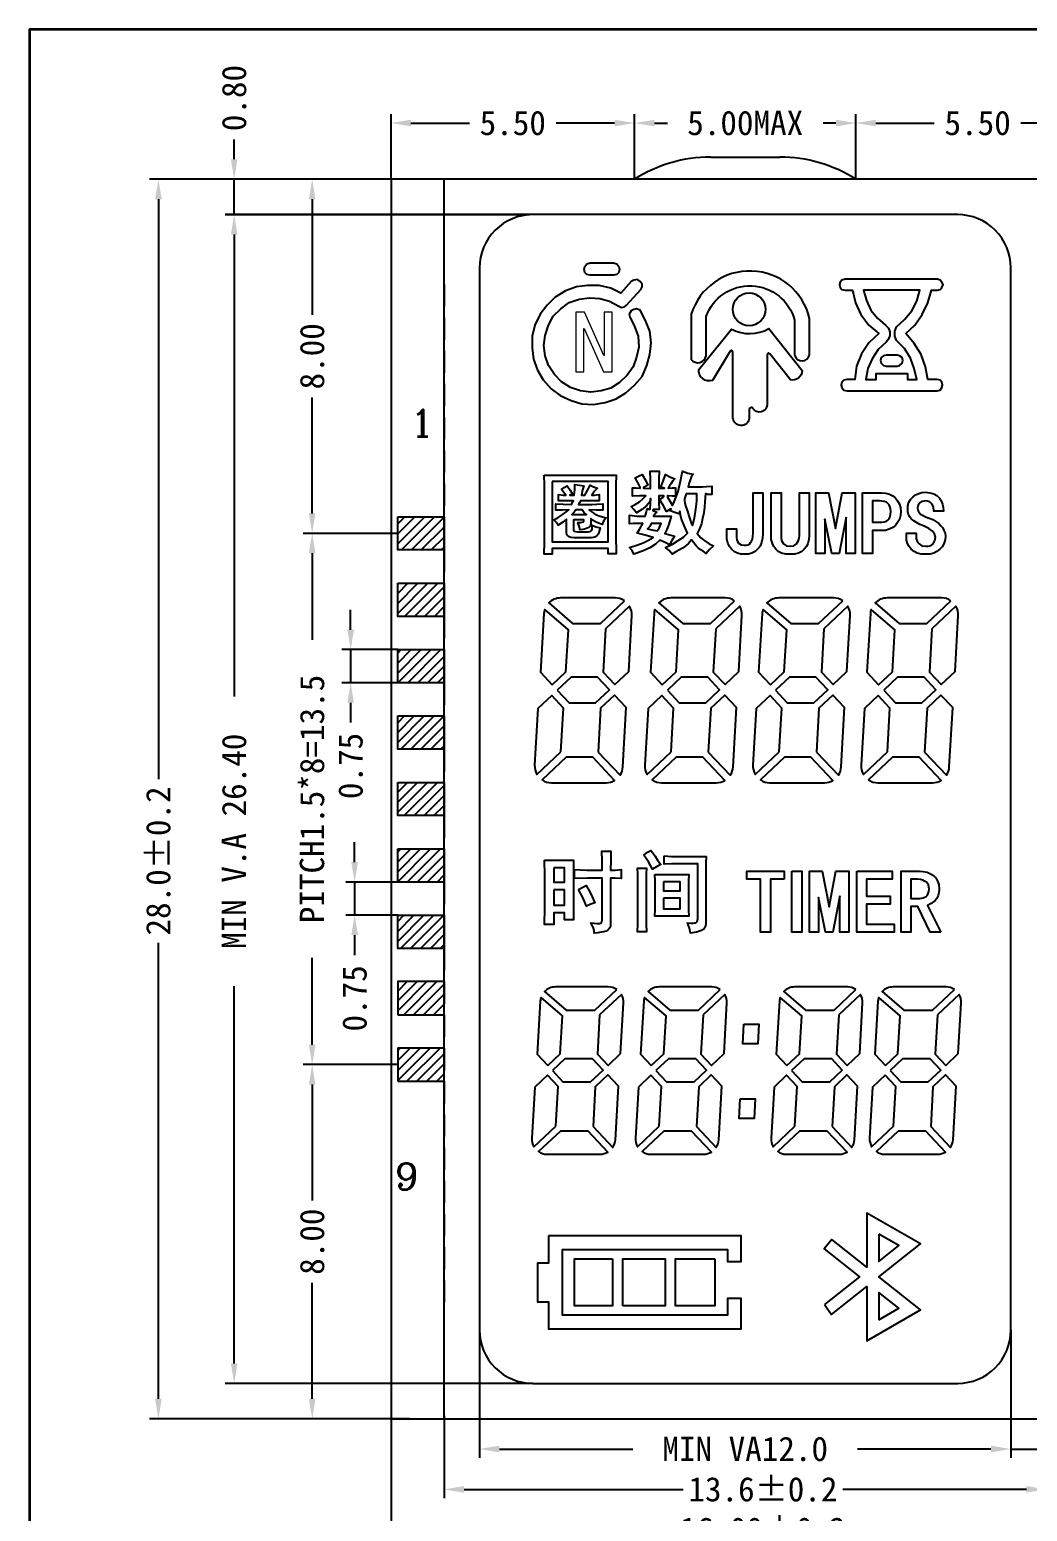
# Model space of a CAD drawing. Header units: millimetres. Extents: x 625 to 800, y 257 to 308.
# Drawn here: x 624.86 to 647.39, y 274.78 to 308.25 of the extents above; entities that cross this region are included whole.
import ezdxf

# ---------------------------------------------------------------- set-up
doc = ezdxf.new("R2010")
doc.units = ezdxf.units.MM
doc.linetypes.add('DASHED', pattern=[0.75, 0.5, -0.25])
for name, color, linetype in [('B', 4, 'Continuous'), ('DIM', 3, 'Continuous'), ('SEG1', 5, 'Continuous')]:
    doc.layers.add(name, color=color, linetype=linetype)
doc.styles.add('ROMANC', font='romanc', dxfattribs={"width": 0.8, "height": 1})
doc.dimstyles.new('小ISO-25', dxfattribs={"dimtxt": 0.55, "dimasz": 0.45, "dimexe": 0.2, "dimexo": 0, "dimgap": 0.2, "dimtad": 0, "dimzin": 1, "dimdsep": 46, "dimtxsty": 'Standard', "dimcen": 0, "dimclrd": 256, "dimclre": 256, "dimclrt": 256, "dimadec": 0, "dimazin": 0, "dimtfac": 1, "dimtmove": 0, "dimatfit": 3, "dimfxl": 1, "dimarcsym": 0})

# ---------------------------------------------------------------- blocks, each defined once
blk = doc.blocks.new('*D11')
at = {"layer": 'DEFPOINTS', "color": 0, "transparency": 16777216}
for p in [(631.094, 304.868), (627.763, 276.868), (633.438, 276.868)]:
    blk.add_point(p, dxfattribs=at)
at = {"layer": 'DIM', "lineweight": -2, "transparency": 16777216}
for p, q in [((631.094, 304.868), (627.563, 304.868)), ((627.763, 304.418), (627.763, 291.318)), ((627.763, 277.318), (627.763, 287.618)), ((633.438, 276.868), (627.563, 276.868))]:
    blk.add_line(p, q, dxfattribs=at)
at = {"layer": 'DIM', "transparency": 16777216}
for points in [[(627.688, 304.418), (627.838, 304.418), (627.763, 304.868)], [(627.688, 277.318), (627.838, 277.318), (627.763, 276.868)]]:
    blk.add_solid(points, dxfattribs=at)
at = {"layer": 'DIM', "transparency": 16777216, "insert": (627.763, 289.468), "char_height": 0.55, "attachment_point": 5, "rotation": 90}
blk.add_mtext('28.0±0.2', dxfattribs=at)
blk = doc.blocks.new('*D12')
at = {"layer": 'DEFPOINTS', "color": 0, "transparency": 16777216}
for p in [(635.581, 304.868), (629.475, 304.068), (636.218, 304.068)]:
    blk.add_point(p, dxfattribs=at)
at = {"layer": 'DIM', "lineweight": -2, "transparency": 16777216}
for p, q in [((629.475, 305.318), (629.475, 305.768)), ((635.581, 304.868), (629.275, 304.868)), ((629.475, 304.068), (629.475, 304.868)), ((636.218, 304.068), (629.275, 304.068)), ((629.475, 303.618), (629.475, 303.168))]:
    blk.add_line(p, q, dxfattribs=at)
at = {"layer": 'DIM', "transparency": 16777216}
for points in [[(629.4, 305.318), (629.55, 305.318), (629.475, 304.868)], [(629.4, 303.618), (629.55, 303.618), (629.475, 304.068)]]:
    blk.add_solid(points, dxfattribs=at)
at = {"layer": 'DIM', "transparency": 16777216, "insert": (629.475, 306.702), "char_height": 0.55, "attachment_point": 5, "rotation": 90}
blk.add_mtext('0.80', dxfattribs=at)
blk = doc.blocks.new('*D13')
at = {"layer": 'DEFPOINTS', "color": 0, "transparency": 16777216}
for p in [(636.148, 304.066), (629.475, 277.668), (636.218, 277.668)]:
    blk.add_point(p, dxfattribs=at)
at = {"layer": 'DIM', "lineweight": -2, "transparency": 16777216}
for p, q in [((636.148, 304.066), (629.275, 304.066)), ((629.475, 303.616), (629.475, 293.184)), ((629.475, 278.118), (629.475, 286.642)), ((636.218, 277.668), (629.275, 277.668))]:
    blk.add_line(p, q, dxfattribs=at)
at = {"layer": 'DIM', "transparency": 16777216}
for points in [[(629.4, 303.616), (629.55, 303.616), (629.475, 304.066)], [(629.4, 278.118), (629.55, 278.118), (629.475, 277.668)]]:
    blk.add_solid(points, dxfattribs=at)
at = {"layer": 'DIM', "transparency": 16777216, "insert": (629.475, 289.913), "char_height": 0.55, "attachment_point": 5, "rotation": 90}
blk.add_mtext('MIN V.A 26.40', dxfattribs=at)
blk = doc.blocks.new('*D14')
at = {"layer": 'DEFPOINTS', "color": 0, "transparency": 16777216}
for p in [(633.018, 276.868), (649.018, 276.868), (649.018, 274.359)]:
    blk.add_point(p, dxfattribs=at)
at = {"layer": 'DIM', "lineweight": -2, "transparency": 16777216}
for p, q in [((633.018, 276.868), (633.018, 274.159)), ((649.018, 276.868), (649.018, 274.159)), ((633.468, 274.359), (639.43, 274.359)), ((648.568, 274.359), (643.405, 274.359))]:
    blk.add_line(p, q, dxfattribs=at)
at = {"layer": 'DIM', "transparency": 16777216}
for points in [[(633.468, 274.434), (633.468, 274.284), (633.018, 274.359)], [(648.568, 274.434), (648.568, 274.284), (649.018, 274.359)]]:
    blk.add_solid(points, dxfattribs=at)
at = {"layer": 'DIM', "transparency": 16777216, "insert": (641.418, 274.359), "char_height": 0.55, "attachment_point": 5}
blk.add_mtext('16.00±0.2', dxfattribs=at)
blk = doc.blocks.new('*D15')
at = {"layer": 'DEFPOINTS', "color": 0, "transparency": 16777216}
for p in [(634.218, 276.933), (647.818, 276.933), (647.818, 275.272)]:
    blk.add_point(p, dxfattribs=at)
at = {"layer": 'DIM', "lineweight": -2, "transparency": 16777216}
for p, q in [((634.218, 276.933), (634.218, 275.072)), ((647.818, 276.933), (647.818, 275.072)), ((634.668, 275.272), (639.613, 275.272)), ((647.368, 275.272), (643.222, 275.272))]:
    blk.add_line(p, q, dxfattribs=at)
at = {"layer": 'DIM', "transparency": 16777216}
for points in [[(634.668, 275.347), (634.668, 275.197), (634.218, 275.272)], [(647.368, 275.347), (647.368, 275.197), (647.818, 275.272)]]:
    blk.add_solid(points, dxfattribs=at)
at = {"layer": 'DIM', "transparency": 16777216, "insert": (641.418, 275.272), "char_height": 0.55, "attachment_point": 5}
blk.add_mtext('13.6±0.2', dxfattribs=at)
blk = doc.blocks.new('*D22')
at = {"layer": 'DEFPOINTS', "color": 0, "transparency": 16777216}
for p in [(633.168, 294.243), (632.106, 293.493), (633.168, 293.493)]:
    blk.add_point(p, dxfattribs=at)
at = {"layer": 'DIM', "lineweight": -2, "transparency": 16777216}
for p, q in [((632.106, 294.693), (632.106, 295.143)), ((633.168, 294.243), (631.906, 294.243)), ((632.106, 294.243), (632.106, 293.493)), ((633.168, 293.493), (631.906, 293.493)), ((632.106, 293.043), (632.106, 292.593))]:
    blk.add_line(p, q, dxfattribs=at)
at = {"layer": 'DIM', "transparency": 16777216}
for points in [[(632.031, 294.693), (632.181, 294.693), (632.106, 294.243)], [(632.031, 293.043), (632.181, 293.043), (632.106, 293.493)]]:
    blk.add_solid(points, dxfattribs=at)
at = {"layer": 'DIM', "transparency": 16777216, "insert": (632.106, 291.614), "char_height": 0.55, "attachment_point": 5, "rotation": 90}
blk.add_mtext('0.75', dxfattribs=at)
blk = doc.blocks.new('*D23')
at = {"layer": 'DEFPOINTS', "color": 0, "transparency": 16777216}
for p in [(633.168, 288.993), (632.196, 288.243), (633.168, 288.243)]:
    blk.add_point(p, dxfattribs=at)
at = {"layer": 'DIM', "lineweight": -2, "transparency": 16777216}
for p, q in [((632.196, 289.443), (632.196, 289.893)), ((633.168, 288.993), (631.996, 288.993)), ((632.196, 288.993), (632.196, 288.243)), ((633.168, 288.243), (631.996, 288.243)), ((632.196, 287.793), (632.196, 287.343))]:
    blk.add_line(p, q, dxfattribs=at)
at = {"layer": 'DIM', "transparency": 16777216}
for points in [[(632.121, 289.443), (632.271, 289.443), (632.196, 288.993)], [(632.121, 287.793), (632.271, 287.793), (632.196, 288.243)]]:
    blk.add_solid(points, dxfattribs=at)
at = {"layer": 'DIM', "transparency": 16777216, "insert": (632.196, 286.364), "char_height": 0.55, "attachment_point": 5, "rotation": 90}
blk.add_mtext('0.75', dxfattribs=at)
blk = doc.blocks.new('*D24')
at = {"layer": 'DEFPOINTS', "color": 0, "transparency": 16777216}
for p in [(649.018, 306.137), (643.518, 304.868), (649.018, 304.868)]:
    blk.add_point(p, dxfattribs=at)
at = {"layer": 'DIM', "lineweight": -2, "transparency": 16777216}
for p, q in [((643.518, 304.868), (643.518, 306.337)), ((649.018, 304.868), (649.018, 306.337)), ((643.968, 306.137), (645.288, 306.137)), ((648.568, 306.137), (647.247, 306.137))]:
    blk.add_line(p, q, dxfattribs=at)
at = {"layer": 'DIM', "transparency": 16777216}
for points in [[(643.968, 306.212), (643.968, 306.062), (643.518, 306.137)], [(648.568, 306.212), (648.568, 306.062), (649.018, 306.137)]]:
    blk.add_solid(points, dxfattribs=at)
at = {"layer": 'DIM', "transparency": 16777216, "insert": (646.268, 306.137), "char_height": 0.55, "attachment_point": 5}
blk.add_mtext('5.50', dxfattribs=at)
blk = doc.blocks.new('*D25')
at = {"layer": 'DEFPOINTS', "color": 0, "transparency": 16777216}
for p in [(638.518, 306.137), (633.018, 304.868), (638.518, 304.868)]:
    blk.add_point(p, dxfattribs=at)
at = {"layer": 'DIM', "lineweight": -2, "transparency": 16777216}
for p, q in [((633.018, 304.868), (633.018, 306.337)), ((638.518, 304.868), (638.518, 306.337)), ((633.468, 306.137), (634.788, 306.137)), ((638.068, 306.137), (636.747, 306.137))]:
    blk.add_line(p, q, dxfattribs=at)
at = {"layer": 'DIM', "transparency": 16777216}
for points in [[(633.468, 306.212), (633.468, 306.062), (633.018, 306.137)], [(638.068, 306.212), (638.068, 306.062), (638.518, 306.137)]]:
    blk.add_solid(points, dxfattribs=at)
at = {"layer": 'DIM', "transparency": 16777216, "insert": (635.768, 306.137), "char_height": 0.55, "attachment_point": 5}
blk.add_mtext('5.50', dxfattribs=at)
blk = doc.blocks.new('*D26')
at = {"layer": 'DEFPOINTS', "color": 0, "transparency": 16777216}
for p in [(643.518, 306.137), (638.518, 304.868), (643.518, 304.868)]:
    blk.add_point(p, dxfattribs=at)
at = {"layer": 'DIM', "lineweight": -2, "transparency": 16777216}
for p, q in [((638.518, 304.868), (638.518, 306.337)), ((643.518, 304.868), (643.518, 306.337)), ((638.968, 306.137), (639.259, 306.137)), ((643.068, 306.137), (642.776, 306.137))]:
    blk.add_line(p, q, dxfattribs=at)
at = {"layer": 'DIM', "transparency": 16777216}
for points in [[(638.968, 306.212), (638.968, 306.062), (638.518, 306.137)], [(643.068, 306.212), (643.068, 306.062), (643.518, 306.137)]]:
    blk.add_solid(points, dxfattribs=at)
at = {"layer": 'DIM', "transparency": 16777216, "insert": (641.018, 306.137), "char_height": 0.55, "attachment_point": 5}
blk.add_mtext('5.00MAX', dxfattribs=at)
blk = doc.blocks.new('*D27')
at = {"layer": 'DEFPOINTS', "color": 0, "transparency": 16777216}
for p in [(635.018, 278.868), (647.018, 278.868), (647.018, 276.184)]:
    blk.add_point(p, dxfattribs=at)
at = {"layer": 'DIM', "lineweight": -2, "transparency": 16777216}
for p, q in [((635.018, 278.868), (635.018, 275.984)), ((647.018, 278.868), (647.018, 275.984)), ((635.468, 276.184), (638.48, 276.184)), ((646.568, 276.184), (643.555, 276.184))]:
    blk.add_line(p, q, dxfattribs=at)
at = {"layer": 'DIM', "transparency": 16777216}
for points in [[(635.468, 276.259), (635.468, 276.109), (635.018, 276.184)], [(646.568, 276.259), (646.568, 276.109), (647.018, 276.184)]]:
    blk.add_solid(points, dxfattribs=at)
at = {"layer": 'DIM', "transparency": 16777216, "insert": (641.018, 276.184), "char_height": 0.55, "attachment_point": 5}
blk.add_mtext('MIN VA12.0', dxfattribs=at)
blk = doc.blocks.new('*D28')
at = {"layer": 'DEFPOINTS', "color": 0, "transparency": 16777216}
for p in [(633.168, 296.868), (631.237, 284.868), (633.168, 284.868)]:
    blk.add_point(p, dxfattribs=at)
at = {"layer": 'DIM', "lineweight": -2, "transparency": 16777216}
for p, q in [((633.168, 296.868), (631.037, 296.868)), ((631.237, 296.418), (631.237, 294.46)), ((631.237, 285.318), (631.237, 287.277)), ((633.168, 284.868), (631.037, 284.868))]:
    blk.add_line(p, q, dxfattribs=at)
at = {"layer": 'DIM', "transparency": 16777216}
for points in [[(631.162, 296.418), (631.312, 296.418), (631.237, 296.868)], [(631.162, 285.318), (631.312, 285.318), (631.237, 284.868)]]:
    blk.add_solid(points, dxfattribs=at)
at = {"layer": 'DIM', "transparency": 16777216, "insert": (631.237, 290.868), "char_height": 0.55, "attachment_point": 5, "rotation": 90}
blk.add_mtext('PITCH1.5*8=13.5', dxfattribs=at)
blk = doc.blocks.new('*D10')
at = {"layer": 'DEFPOINTS', "color": 0, "transparency": 16777216}
for p in [(633.018, 304.868), (631.237, 296.868), (633.168, 296.868)]:
    blk.add_point(p, dxfattribs=at)
at = {"layer": 'DIM', "lineweight": -2, "transparency": 16777216}
for p, q in [((633.018, 304.868), (631.037, 304.868)), ((631.237, 304.418), (631.237, 301.802)), ((631.237, 297.318), (631.237, 299.935)), ((633.168, 296.868), (631.037, 296.868))]:
    blk.add_line(p, q, dxfattribs=at)
at = {"layer": 'DIM', "transparency": 16777216}
for points in [[(631.162, 304.418), (631.312, 304.418), (631.237, 304.868)], [(631.162, 297.318), (631.312, 297.318), (631.237, 296.868)]]:
    blk.add_solid(points, dxfattribs=at)
at = {"layer": 'DIM', "transparency": 16777216, "insert": (631.237, 300.868), "char_height": 0.55, "attachment_point": 5, "rotation": 90}
blk.add_mtext('8.00', dxfattribs=at)
blk = doc.blocks.new('*D29')
at = {"layer": 'DEFPOINTS', "color": 0, "transparency": 16777216}
for p in [(647.018, 278.868), (647.818, 276.662), (647.818, 276.184)]:
    blk.add_point(p, dxfattribs=at)
at = {"layer": 'DIM', "lineweight": -2, "transparency": 16777216}
for p, q in [((647.018, 278.868), (647.018, 275.984)), ((647.818, 276.662), (647.818, 275.984)), ((646.568, 276.184), (646.118, 276.184)), ((647.018, 276.184), (647.818, 276.184)), ((648.268, 276.184), (649.331, 276.184))]:
    blk.add_line(p, q, dxfattribs=at)
at = {"layer": 'DIM', "transparency": 16777216}
for points in [[(646.568, 276.259), (646.568, 276.109), (647.018, 276.184)], [(648.268, 276.259), (648.268, 276.109), (647.818, 276.184)]]:
    blk.add_solid(points, dxfattribs=at)
at = {"layer": 'DIM', "transparency": 16777216, "insert": (650.264, 276.184), "char_height": 0.55, "attachment_point": 5}
blk.add_mtext('0.80', dxfattribs=at)
blk = doc.blocks.new('*D40')
at = {"layer": 'DEFPOINTS', "color": 0, "transparency": 16777216}
for p in [(631.237, 284.868), (633.168, 284.868), (633.018, 276.868)]:
    blk.add_point(p, dxfattribs=at)
at = {"layer": 'DIM', "lineweight": -2, "transparency": 16777216}
for p, q in [((633.168, 284.868), (631.037, 284.868)), ((631.237, 284.418), (631.237, 281.802)), ((631.237, 277.318), (631.237, 279.935)), ((633.018, 276.868), (631.037, 276.868))]:
    blk.add_line(p, q, dxfattribs=at)
at = {"layer": 'DIM', "transparency": 16777216}
for points in [[(631.162, 284.418), (631.312, 284.418), (631.237, 284.868)], [(631.162, 277.318), (631.312, 277.318), (631.237, 276.868)]]:
    blk.add_solid(points, dxfattribs=at)
at = {"layer": 'DIM', "transparency": 16777216, "insert": (631.237, 280.868), "char_height": 0.55, "attachment_point": 5, "rotation": 90}
blk.add_mtext('8.00', dxfattribs=at)

msp = doc.modelspace()

# ---------------------------------------------------------------- hatches: boundary and pattern name
h = msp.add_hatch()
h.set_pattern_fill('ANSI31', color=256, scale=0.05, style=0)
h.paths.add_polyline_path([(633.168, 288.243), (634.218, 288.243), (634.218, 287.493), (633.168, 287.493)])
h.paths.add_polyline_path([(633.168, 289.743), (634.218, 289.743), (634.218, 288.993), (633.168, 288.993)])
h.paths.add_polyline_path([(633.168, 291.243), (634.218, 291.243), (634.218, 290.493), (633.168, 290.493)])
h.paths.add_polyline_path([(633.168, 292.743), (634.218, 292.743), (634.218, 291.993), (633.168, 291.993)])
h.paths.add_polyline_path([(633.168, 294.243), (634.218, 294.243), (634.218, 293.493), (633.168, 293.493)])
h.paths.add_polyline_path([(633.168, 295.743), (634.218, 295.743), (634.218, 294.993), (633.168, 294.993)])
h.paths.add_polyline_path([(633.168, 297.243), (634.218, 297.243), (634.218, 296.493), (633.168, 296.493)])
h.paths.add_polyline_path([(633.168, 285.993), (634.218, 285.993), (634.218, 286.743), (633.168, 286.743)])
h.paths.add_polyline_path([(633.168, 284.493), (634.218, 284.493), (634.218, 285.243), (633.168, 285.243)])
h.paths.add_polyline_path([(648.868, 288.243), (647.818, 288.243), (647.818, 287.493), (648.868, 287.493)])
h.paths.add_polyline_path([(648.868, 289.743), (647.818, 289.743), (647.818, 288.993), (648.868, 288.993)])
h.paths.add_polyline_path([(648.868, 291.243), (647.818, 291.243), (647.818, 290.493), (648.868, 290.493)])
h.paths.add_polyline_path([(648.868, 292.743), (647.818, 292.743), (647.818, 291.993), (648.868, 291.993)])
h.paths.add_polyline_path([(648.868, 294.243), (647.818, 294.243), (647.818, 293.493), (648.868, 293.493)])
h.paths.add_polyline_path([(648.868, 295.743), (647.818, 295.743), (647.818, 294.993), (648.868, 294.993)])
h.paths.add_polyline_path([(648.868, 297.243), (647.818, 297.243), (647.818, 296.493), (648.868, 296.493)])
h.paths.add_polyline_path([(648.868, 285.993), (647.818, 285.993), (647.818, 286.743), (648.868, 286.743)])
h.paths.add_polyline_path([(648.868, 284.493), (647.818, 284.493), (647.818, 285.243), (648.868, 285.243)])

# ---------------------------------------------------------------- linework, layer by layer
at = {"color": 7, "linetype": 'Continuous', "lineweight": 25}
for points in [[(640.234, 305.368, 0.143639), (638.518, 304.868)], [(643.518, 304.868, 0.143639), (641.801, 305.368)]]:
    msp.add_lwpolyline(points, format="xyb", dxfattribs=at)
for points in [[(640.234, 305.368), (641.801, 305.368)], [(634.218, 276.868), (634.218, 304.868)]]:
    msp.add_lwpolyline(points, dxfattribs=at)
at = {"lineweight": 25}
msp.add_lwpolyline([(647.818, 304.868), (634.218, 304.868), (633.018, 304.868), (633.018, 276.868), (649.018, 276.868), (649.018, 304.868), (647.818, 304.868), (647.818, 276.868), (649.018, 276.868)], dxfattribs=at)
msp.add_lwpolyline([(635.018, 302.868), (635.018, 278.868, 0.414214), (636.218, 277.668), (645.818, 277.668, 0.414214), (647.018, 278.868), (647.018, 302.868, 0.414214), (645.818, 304.068), (636.218, 304.068, 0.414214)], format="xyb", close=True, dxfattribs=at)
for points in [[(637.393, 302.9), (637.439, 302.961), (637.516, 302.977), (638.041, 302.977), (638.119, 302.961), (638.165, 302.9), (638.18, 302.838), (638.165, 302.761), (638.119, 302.714), (638.041, 302.699), (637.516, 302.699), (637.439, 302.714), (637.393, 302.761), (637.377, 302.838)], [(637.856, 299.827), (638.103, 299.904), (638.319, 300.043), (638.52, 300.213), (638.69, 300.414), (638.798, 300.661), (638.86, 300.908), (638.891, 301.17), (638.86, 301.433), (638.767, 301.68), (638.644, 301.912), (638.566, 301.942), (638.505, 301.927), (638.443, 301.896), (638.397, 301.819), (638.412, 301.757), (638.52, 301.541), (638.597, 301.325), (638.613, 301.078), (638.566, 300.846), (638.489, 300.63), (638.35, 300.445), (638.18, 300.275), (637.98, 300.151), (637.763, 300.09), (637.532, 300.059), (637.3, 300.09), (637.069, 300.167), (636.868, 300.29), (636.714, 300.46), (636.575, 300.661), (636.497, 300.877), (636.467, 301.109), (636.497, 301.34), (636.575, 301.572), (636.683, 301.773), (636.853, 301.942), (637.038, 302.081), (637.269, 302.159), (637.501, 302.189), (637.733, 302.174), (637.949, 302.112), (638.165, 302.004), (638.227, 301.973), (638.288, 301.989), (638.335, 302.02), (638.659, 302.375), (638.69, 302.437), (638.69, 302.498), (638.644, 302.56), (638.582, 302.606), (638.505, 302.591), (638.443, 302.56), (638.211, 302.298), (637.98, 302.406), (637.717, 302.467), (637.455, 302.467), (637.208, 302.437), (636.961, 302.344), (636.729, 302.205), (636.544, 302.02), (636.389, 301.819), (636.266, 301.572), (636.204, 301.325), (636.204, 301.062), (636.235, 300.8), (636.328, 300.553), (636.451, 300.337), (636.636, 300.136), (636.837, 299.982), (637.084, 299.873), (637.331, 299.796), (637.594, 299.781)], [(645.462, 302.42), (645.489, 302.489), (645.462, 302.544), (645.42, 302.586), (645.365, 302.614), (643.272, 302.614), (643.203, 302.586), (643.161, 302.544), (643.147, 302.489), (643.161, 302.42), (643.203, 302.378), (643.272, 302.364), (643.438, 302.364), (643.508, 302.073), (643.632, 301.81), (643.813, 301.574), (644.034, 301.38), (643.813, 301.173), (643.646, 300.923), (643.535, 300.646), (643.494, 300.341), (643.314, 300.341), (643.244, 300.327), (643.203, 300.286), (643.189, 300.216), (643.203, 300.161), (643.244, 300.105), (643.314, 300.092), (645.351, 300.092), (645.42, 300.105), (645.462, 300.161), (645.476, 300.216), (645.462, 300.286), (645.42, 300.327), (645.351, 300.341), (645.143, 300.341), (645.088, 300.632), (644.991, 300.909), (644.838, 301.159), (644.644, 301.38), (644.852, 301.574), (645.018, 301.81), (645.143, 302.073), (645.226, 302.364), (645.365, 302.364), (645.42, 302.378)], [(644.395, 301.325), (644.395, 301.436), (644.436, 301.533), (644.616, 301.699), (644.783, 301.893), (644.894, 302.115), (644.963, 302.364), (643.688, 302.364), (643.757, 302.129), (643.854, 301.907), (644.007, 301.727), (644.187, 301.574), (644.256, 301.505), (644.284, 301.422), (644.284, 301.339), (644.256, 301.256), (644.201, 301.186), (644.02, 301.02), (643.882, 300.812), (643.785, 300.591), (643.743, 300.341), (643.979, 300.341), (643.979, 300.48), (644.686, 300.48), (644.686, 300.341), (644.894, 300.341), (644.838, 300.591), (644.755, 300.826), (644.616, 301.048), (644.436, 301.228)], [(644.145, 300.882), (644.09, 300.84), (644.076, 300.771), (644.09, 300.715), (644.145, 300.66), (644.201, 300.646), (644.45, 300.646), (644.506, 300.66), (644.561, 300.715), (644.575, 300.771), (644.561, 300.84), (644.506, 300.882), (644.45, 300.895), (644.201, 300.895)]]:
    msp.add_lwpolyline(points, close=True)
at = {"ltscale": 0.5}
for points in [[(642.135, 301.684), (642.135, 300.892, 0.793222), (642.471, 300.9), (642.471, 301.725, 0.766049), (639.798, 301.818), (639.798, 300.796, 0.646609), (640.134, 300.878), (640.134, 301.764, -0.735139)], [(640.741, 299.477), (640.741, 300.965, 0.76026), (640.678, 300.982), (640.282, 300.323, -0.547326), (639.972, 300.574), (640.712, 301.479, 0.248585), (641.551, 301.493), (642.303, 300.544, -0.476042), (642.039, 300.336), (641.572, 300.925, 0.710564), (641.512, 300.905), (641.512, 299.773, -0.737961), (641.193, 299.69, 0.79234), (641.111, 299.671), (641.111, 299.46, -0.871206)], [(638.289, 295.347, 0.147683), (638.08, 295.41), (636.849, 295.41, 0.201338), (636.579, 295.297), (637.119, 294.834), (637.746, 294.834)], [(637.863, 294.71), (637.809, 293.734), (638.074, 293.453), (638.387, 293.749), (638.457, 295.011, 0.147647), (638.406, 295.223)], [(640.777, 295.347, 0.147683), (640.568, 295.41), (639.336, 295.41, 0.201338), (639.067, 295.297), (639.607, 294.834), (640.234, 294.834)], [(640.351, 294.71), (640.296, 293.734), (640.562, 293.453), (640.874, 293.749), (640.945, 295.011, 0.147647), (640.894, 295.223)], [(643.22, 295.347, 0.147683), (643.011, 295.41), (641.779, 295.41, 0.201338), (641.509, 295.297), (642.05, 294.834), (642.677, 294.834)], [(642.794, 294.71), (642.739, 293.734), (643.004, 293.453), (643.317, 293.749), (643.388, 295.011, 0.147647), (643.337, 295.223)], [(645.663, 295.347, 0.147683), (645.453, 295.41), (644.222, 295.41, 0.201338), (643.952, 295.297), (644.493, 294.834), (645.12, 294.834)], [(645.237, 294.71), (645.182, 293.734), (645.447, 293.453), (645.76, 293.749), (645.831, 295.011, 0.147647), (645.779, 295.223)], [(636.657, 293.448), (636.969, 293.741), (637.026, 294.69), (636.489, 295.15, 0.063852), (636.471, 295.055), (636.391, 293.734)], [(639.145, 293.448), (639.456, 293.741), (639.514, 294.69), (638.977, 295.15, 0.063852), (638.959, 295.055), (638.878, 293.734)], [(641.588, 293.448), (641.899, 293.741), (641.957, 294.69), (641.42, 295.15, 0.063852), (641.402, 295.055), (641.321, 293.734)], [(644.031, 293.448), (644.342, 293.741), (644.4, 294.69), (643.863, 295.15, 0.063852), (643.845, 295.055), (643.764, 293.734)], [(636.857, 291.936), (636.915, 292.923), (636.65, 293.207), (636.337, 292.913), (636.262, 291.636, 0.147935), (636.313, 291.423)], [(637.697, 291.929), (638.192, 291.404, 0.133239), (638.255, 291.592), (638.332, 292.933), (638.067, 293.213), (637.753, 292.917)], [(639.345, 291.936), (639.402, 292.923), (639.137, 293.207), (638.824, 292.913), (638.75, 291.636, 0.147935), (638.801, 291.423)], [(640.185, 291.929), (640.68, 291.404, 0.133239), (640.743, 291.592), (640.82, 292.933), (640.555, 293.213), (640.241, 292.917)], [(641.788, 291.936), (641.845, 292.923), (641.58, 293.207), (641.267, 292.913), (641.193, 291.636, 0.147935), (641.244, 291.423)], [(642.627, 291.929), (643.123, 291.404, 0.133239), (643.186, 291.592), (643.262, 292.933), (642.998, 293.213), (642.684, 292.917)], [(644.231, 291.936), (644.288, 292.923), (644.023, 293.207), (643.71, 292.913), (643.636, 291.636, 0.147935), (643.687, 291.423)], [(645.07, 291.929), (645.566, 291.404, 0.133239), (645.628, 291.592), (645.705, 292.933), (645.44, 293.213), (645.127, 292.917)], [(636.974, 291.812), (636.43, 291.299, 0.147935), (636.64, 291.236), (637.878, 291.236, 0.133239), (638.069, 291.288), (637.573, 291.812)], [(639.462, 291.812), (638.918, 291.299, 0.147935), (639.128, 291.236), (640.365, 291.236, 0.133239), (640.556, 291.288), (640.061, 291.812)], [(641.905, 291.812), (641.361, 291.299, 0.147935), (641.57, 291.236), (642.808, 291.236, 0.133239), (642.999, 291.288), (642.504, 291.812)], [(644.347, 291.812), (643.804, 291.299, 0.147935), (644.013, 291.236), (645.251, 291.236, 0.133239), (645.442, 291.288), (644.947, 291.812)], [(638.116, 286.565, 0.147683), (637.926, 286.622), (636.731, 286.622, 0.201338), (636.487, 286.52), (636.976, 286.1), (637.624, 286.1)], [(640.453, 286.565, 0.147683), (640.264, 286.622), (639.068, 286.622, 0.201338), (638.824, 286.52), (639.313, 286.1), (639.962, 286.1)], [(643.518, 286.565, 0.147683), (643.328, 286.622), (642.133, 286.622, 0.201338), (641.889, 286.52), (642.378, 286.1), (643.026, 286.1)], [(645.743, 286.565, 0.147683), (645.554, 286.622), (644.358, 286.622, 0.201338), (644.114, 286.52), (644.603, 286.1), (645.252, 286.1)], [(636.558, 284.847), (636.839, 285.112), (636.892, 285.97), (636.406, 286.386, 0.063852), (636.389, 286.301), (636.316, 285.105)], [(637.73, 285.989), (637.681, 285.105), (637.921, 284.851), (638.204, 285.119), (638.268, 286.261, 0.147647), (638.221, 286.453)], [(638.895, 284.847), (639.177, 285.112), (639.229, 285.97), (638.743, 286.386, 0.063852), (638.727, 286.301), (638.654, 285.105)], [(640.068, 285.989), (640.018, 285.105), (640.258, 284.851), (640.541, 285.119), (640.605, 286.261, 0.147647), (640.559, 286.453)], [(641.96, 284.847), (642.241, 285.112), (642.294, 285.97), (641.808, 286.386, 0.063852), (641.791, 286.301), (641.718, 285.105)], [(643.132, 285.989), (643.083, 285.105), (643.323, 284.851), (643.606, 285.119), (643.67, 286.261, 0.147647), (643.623, 286.453)], [(644.185, 284.847), (644.467, 285.112), (644.519, 285.97), (644.033, 286.386, 0.063852), (644.017, 286.301), (643.944, 285.105)], [(645.358, 285.989), (645.308, 285.105), (645.548, 284.851), (645.831, 285.119), (645.895, 286.261, 0.147647), (645.849, 286.453)], [(636.739, 283.479), (636.791, 284.372), (636.551, 284.629), (636.268, 284.362), (636.2, 283.207, 0.147935), (636.247, 283.014)], [(637.58, 283.472), (638.028, 282.998, 0.133239), (638.085, 283.167), (638.154, 284.381), (637.915, 284.634), (637.631, 284.366)], [(639.076, 283.479), (639.128, 284.372), (638.888, 284.629), (638.605, 284.362), (638.538, 283.207, 0.147935), (638.584, 283.014)], [(639.917, 283.472), (640.365, 282.998, 0.133239), (640.422, 283.167), (640.492, 284.381), (640.252, 284.634), (639.968, 284.366)], [(642.141, 283.479), (642.192, 284.372), (641.953, 284.629), (641.67, 284.362), (641.602, 283.207, 0.147935), (641.649, 283.014)], [(642.982, 283.472), (643.43, 282.998, 0.133239), (643.487, 283.167), (643.556, 284.381), (643.317, 284.634), (643.033, 284.366)], [(644.366, 283.479), (644.418, 284.372), (644.178, 284.629), (643.895, 284.362), (643.828, 283.207, 0.147935), (643.874, 283.014)], [(645.207, 283.472), (645.656, 282.998, 0.133239), (645.712, 283.167), (645.782, 284.381), (645.542, 284.634), (645.259, 284.366)], [(636.844, 283.367), (636.352, 282.902, 0.147935), (636.542, 282.845), (637.743, 282.845, 0.133239), (637.916, 282.892), (637.468, 283.367)], [(639.182, 283.367), (638.69, 282.902, 0.147935), (638.879, 282.845), (640.081, 282.845, 0.133239), (640.254, 282.892), (639.805, 283.367)], [(642.246, 283.367), (641.754, 282.902, 0.147935), (641.944, 282.845), (643.145, 282.845, 0.133239), (643.318, 282.892), (642.87, 283.367)], [(644.472, 283.367), (643.98, 282.902, 0.147935), (644.169, 282.845), (645.371, 282.845, 0.133239), (645.544, 282.892), (645.095, 283.367)]]:
    msp.add_lwpolyline(points, format="xyb", close=True, dxfattribs=at)
at = {"linetype": 'DASHED'}
msp.add_lwpolyline([(634.218, 302.493), (634.218, 279.243)], dxfattribs=at)
at = {"ltscale": 0.5}
for points in [[(639.069, 297.879), (639.181, 297.887), (639.195, 297.887), (639.181, 297.892), (639.109, 297.916), (639.165, 298.045), (639.221, 298.197), (639.334, 298.141), (639.43, 298.101), (639.382, 298.053), (639.342, 297.996), (639.31, 297.94), (639.278, 297.887), (639.278, 297.887), (639.366, 297.895), (639.446, 297.895), (639.446, 297.71), (639.366, 297.71), (639.278, 297.718), (639.26, 297.718), (639.26, 297.688), (639.326, 297.589), (639.378, 297.5), (639.414, 297.581), (639.502, 297.814), (639.559, 298.047), (639.599, 298.272), (639.719, 298.232), (639.84, 298.208), (639.8, 298.136), (639.776, 298.071), (639.751, 298.007), (639.727, 297.919), (640.057, 297.919), (640.145, 297.927), (640.265, 297.935), (640.265, 297.75), (640.209, 297.75), (640.169, 297.75), (640.137, 297.758), (640.121, 297.758), (640.113, 297.678), (640.105, 297.581), (640.097, 297.461), (640.081, 297.332), (640.057, 297.204), (640.033, 297.083), (639.984, 296.971), (639.936, 296.867), (640.016, 296.77), (640.105, 296.698), (640.201, 296.634), (640.298, 296.585), (640.201, 296.497), (640.137, 296.417), (640.065, 296.465), (640, 296.505), (639.952, 296.545), (639.912, 296.585), (639.856, 296.658), (639.808, 296.722), (639.735, 296.642), (639.655, 296.569), (639.599, 296.537), (639.535, 296.497), (639.454, 296.449), (639.366, 296.401), (639.302, 296.481), (639.221, 296.553), (639.374, 296.626), (639.502, 296.706), (639.623, 296.786), (639.711, 296.875), (639.639, 297.043), (639.575, 297.212), (639.559, 297.284), (639.538, 297.367), (639.519, 297.308), (639.43, 297.34), (639.326, 297.381), (639.344, 297.422), (639.326, 297.413), (639.237, 297.365), (639.165, 297.509), (639.085, 297.63), (639.157, 297.678), (639.183, 297.698), (639.183, 297.718), (639.181, 297.718), (639.069, 297.718), (639.069, 297.557), (639.077, 297.405), (638.944, 297.405), (638.933, 297.382), (639.021, 297.349), (638.98, 297.3), (638.948, 297.26), (639.229, 297.26), (639.342, 297.26), (639.318, 297.148), (639.286, 297.051), (639.245, 296.955), (639.205, 296.867), (639.318, 296.834), (639.422, 296.802), (639.358, 296.706), (639.31, 296.61), (639.213, 296.666), (639.093, 296.714), (638.988, 296.626), (638.86, 296.545), (638.699, 296.465), (638.506, 296.401), (638.466, 296.481), (638.402, 296.553), (638.571, 296.602), (638.715, 296.658), (638.836, 296.714), (638.94, 296.778), (638.755, 296.826), (638.579, 296.875), (638.635, 296.971), (638.707, 297.091), (638.643, 297.091), (638.579, 297.091), (638.498, 297.091), (638.402, 297.083), (638.402, 297.276), (638.579, 297.26), (638.755, 297.26), (638.78, 297.324), (638.804, 297.429), (638.861, 297.408), (638.869, 297.426), (638.876, 297.533), (638.876, 297.654), (638.876, 297.614), (638.86, 297.581), (638.828, 297.533), (638.788, 297.493), (638.683, 297.405), (638.563, 297.332), (638.506, 297.405), (638.442, 297.477), (638.531, 297.517), (638.627, 297.581), (638.715, 297.654), (638.772, 297.718), (638.627, 297.718), (638.474, 297.71), (638.474, 297.895), (638.555, 297.895), (638.642, 297.887), (638.642, 297.916), (638.603, 298.004), (638.531, 298.125), (638.611, 298.157), (638.691, 298.197), (638.764, 298.069), (638.82, 297.956), (638.739, 297.916), (638.719, 297.906), (638.719, 297.887), (638.755, 297.887), (638.876, 297.879), (638.876, 298.087), (638.868, 298.272), (639.077, 298.272), (639.069, 298.087)], [(637.173, 297.859), (637.173, 297.97), (637.277, 297.955), (637.373, 297.941), (637.343, 297.852), (637.321, 297.733), (637.395, 297.733), (637.462, 297.852), (637.514, 297.955), (637.588, 297.918), (637.684, 297.889), (637.617, 297.822), (637.551, 297.733), (637.58, 297.733), (637.617, 297.733), (637.662, 297.741), (637.721, 297.748), (637.721, 297.607), (637.61, 297.607), (637.528, 297.607), (637.299, 297.607), (637.277, 297.556), (637.254, 297.519), (637.551, 297.519), (637.669, 297.526), (637.802, 297.533), (637.802, 297.393), (637.654, 297.393), (637.491, 297.4), (637.536, 297.363), (637.61, 297.319), (637.662, 297.289), (637.721, 297.267), (637.795, 297.245), (637.876, 297.223), (637.817, 297.141), (637.787, 297.067), (637.706, 297.097), (637.639, 297.126), (637.58, 297.163), (637.528, 297.208), (637.528, 297.134), (637.528, 297.089), (637.521, 297.052), (637.506, 297.023), (637.484, 297.001), (637.447, 296.986), (637.41, 296.971), (637.351, 296.956), (637.291, 296.949), (637.269, 297.03), (637.24, 297.112), (637.299, 297.112), (637.336, 297.119), (637.365, 297.126), (637.373, 297.141), (637.373, 297.171), (637.136, 297.171), (637.136, 296.971), (637.143, 296.941), (637.158, 296.919), (637.188, 296.912), (637.232, 296.904), (637.469, 296.904), (637.514, 296.912), (637.536, 296.926), (637.551, 296.941), (637.558, 296.964), (637.558, 297.001), (637.558, 297.052), (637.647, 297.015), (637.743, 296.993), (637.728, 296.941), (637.713, 296.889), (637.699, 296.852), (637.676, 296.823), (637.654, 296.801), (637.625, 296.786), (637.58, 296.778), (637.536, 296.771), (637.151, 296.771), (637.077, 296.778), (637.025, 296.801), (636.988, 296.838), (636.981, 296.897), (636.981, 297.186), (636.899, 297.119), (636.796, 297.052), (636.751, 297.119), (636.692, 297.178), (636.796, 297.23), (636.884, 297.289), (636.966, 297.348), (637.032, 297.4), (636.892, 297.393), (636.744, 297.393), (636.744, 297.533), (636.907, 297.526), (637.092, 297.519), (637.114, 297.57), (637.136, 297.607), (636.951, 297.607), (636.803, 297.607), (636.803, 297.748), (636.862, 297.741), (636.907, 297.733), (636.944, 297.733), (636.966, 297.733), (636.921, 297.793), (636.87, 297.859), (636.929, 297.904), (636.995, 297.941), (637.062, 297.844), (637.114, 297.756), (637.055, 297.733), (637.158, 297.733)], [(643.296, 297.233), (643.137, 296.413), (642.971, 296.413), (642.82, 297.192), (642.82, 296.413), (642.614, 296.413), (642.614, 297.784), (642.899, 297.784), (643.054, 296.982), (643.208, 297.784), (643.502, 297.784), (643.502, 296.413), (643.296, 296.413)], [(636.773, 293.324), (637.038, 293.041), (637.637, 293.041), (637.95, 293.337), (637.685, 293.617), (637.085, 293.617)], [(639.261, 293.324), (639.526, 293.041), (640.125, 293.041), (640.438, 293.337), (640.173, 293.617), (639.573, 293.617)], [(641.704, 293.324), (641.968, 293.041), (642.567, 293.041), (642.881, 293.337), (642.616, 293.617), (642.016, 293.617)], [(644.147, 293.324), (644.411, 293.041), (645.01, 293.041), (645.324, 293.337), (645.058, 293.617), (644.458, 293.617)], [(642.073, 289.236), (642.296, 289.236), (642.296, 287.861), (642.073, 287.861)], [(643.154, 288.684), (642.995, 287.861), (642.828, 287.861), (642.677, 288.642), (642.677, 287.861), (642.47, 287.861), (642.47, 289.236), (642.757, 289.236), (642.912, 288.432), (643.067, 289.236), (643.361, 289.236), (643.361, 287.861), (643.154, 287.861)], [(643.536, 289.236), (644.339, 289.236), (644.339, 289.054), (643.759, 289.054), (643.759, 288.672), (644.291, 288.672), (644.291, 288.489), (643.759, 288.489), (643.759, 288.044), (644.379, 288.044), (644.379, 287.861), (643.536, 287.861)], [(640.986, 285.778), (641.328, 285.778), (641.306, 285.336), (640.964, 285.336)], [(636.663, 284.734), (636.902, 284.478), (637.525, 284.478), (637.809, 284.746), (637.569, 285), (636.945, 285)], [(639, 284.734), (639.239, 284.478), (639.863, 284.478), (640.146, 284.746), (639.906, 285), (639.282, 285)], [(642.065, 284.734), (642.304, 284.478), (642.927, 284.478), (643.211, 284.746), (642.971, 285), (642.347, 285)], [(644.29, 284.734), (644.53, 284.478), (645.153, 284.478), (645.436, 284.746), (645.196, 285), (644.572, 285)], [(640.903, 284.095), (641.245, 284.095), (641.223, 283.653), (640.881, 283.653)], [(642.809, 279.447), (642.969, 279.224), (643.764, 279.855), (643.764, 278.63), (644.977, 279.328), (644.038, 280.073), (644.977, 280.817), (643.764, 281.515), (643.764, 280.29), (642.973, 280.917), (642.803, 280.703), (643.597, 280.073)], [(636.577, 280.998), (636.577, 280.382), (636.325, 280.382), (636.325, 279.512), (636.577, 279.512), (636.577, 278.897), (640.927, 278.897), (640.927, 279.583), (640.617, 279.583), (640.617, 279.207), (636.89, 279.207), (636.89, 280.688), (640.617, 280.688), (640.617, 280.42), (640.927, 280.42), (640.927, 280.998)], [(644.038, 281.041), (644.038, 280.422), (644.49, 280.781)], [(638.018, 280.478), (638.018, 279.417), (637.162, 279.417), (637.162, 280.478)], [(638.252, 279.417), (638.252, 280.478), (639.207, 280.478), (639.207, 279.417)], [(640.332, 280.478), (640.332, 279.417), (639.44, 279.417), (639.44, 280.478)], [(644.038, 279.104), (644.49, 279.364), (644.038, 279.723)]]:
    msp.add_lwpolyline(points, close=True, dxfattribs=at)
for points in [[(636.474, 298.184), (638.105, 298.184), (638.097, 297.967), (638.097, 297.742), (638.097, 296.915), (638.097, 296.802), (638.097, 296.682), (638.105, 296.553), (638.105, 296.409), (637.92, 296.409), (637.92, 296.529), (636.659, 296.529), (636.659, 296.401), (636.474, 296.401), (636.482, 296.666), (636.482, 296.923), (636.482, 297.742), (636.482, 297.959), (636.474, 298.184)], [(636.659, 298.039), (636.659, 296.674), (637.92, 296.674), (637.92, 298.039), (636.659, 298.039)], [(639.687, 297.758), (639.663, 297.694), (639.647, 297.646), (639.647, 297.614), (639.655, 297.549), (639.679, 297.469), (639.711, 297.373), (639.743, 297.268), (639.776, 297.172), (639.8, 297.1), (639.824, 297.043), (639.872, 297.212), (639.904, 297.413), (639.928, 297.597), (639.928, 297.758), (639.687, 297.758)], [(641.417, 296.873), (641.409, 296.762), (641.385, 296.659), (641.353, 296.579), (641.298, 296.508), (641.242, 296.461), (641.171, 296.421), (641.092, 296.397), (641.005, 296.397), (640.917, 296.397), (640.846, 296.421), (640.775, 296.453), (640.711, 296.508), (640.664, 296.572), (640.624, 296.651), (640.6, 296.746), (640.6, 296.865), (640.6, 296.968), (640.822, 296.968), (640.822, 296.841), (640.822, 296.778), (640.83, 296.722), (640.846, 296.683), (640.87, 296.651), (640.925, 296.611), (640.997, 296.603), (641.036, 296.603), (641.076, 296.611), (641.116, 296.627), (641.139, 296.659), (641.163, 296.69), (641.179, 296.738), (641.187, 296.801), (641.195, 296.873), (641.195, 297.784), (641.417, 297.784), (641.417, 296.873)], [(642.463, 296.825), (642.455, 296.73), (642.432, 296.643), (642.4, 296.572), (642.352, 296.508), (642.297, 296.461), (642.225, 296.421), (642.13, 296.397), (642.035, 296.397), (641.932, 296.397), (641.837, 296.421), (641.766, 296.461), (641.71, 296.508), (641.663, 296.572), (641.631, 296.643), (641.607, 296.73), (641.607, 296.825), (641.607, 297.784), (641.829, 297.784), (641.829, 296.817), (641.829, 296.762), (641.837, 296.706), (641.861, 296.667), (641.885, 296.635), (641.948, 296.587), (642.035, 296.579), (642.114, 296.587), (642.178, 296.635), (642.202, 296.667), (642.225, 296.706), (642.233, 296.762), (642.241, 296.817), (642.241, 297.784), (642.463, 297.784), (642.463, 296.825)], [(644.532, 297.364), (644.524, 297.269), (644.501, 297.182), (644.461, 297.111), (644.413, 297.047), (644.35, 297), (644.271, 296.96), (644.184, 296.936), (644.088, 296.936), (643.89, 296.936), (643.89, 296.413), (643.668, 296.413), (643.668, 297.784), (644.096, 297.784), (644.191, 297.777), (644.279, 297.753), (644.35, 297.713), (644.413, 297.666), (644.461, 297.602), (644.501, 297.531), (644.524, 297.452), (644.532, 297.364)], [(644.31, 297.364), (644.302, 297.428), (644.287, 297.475), (644.271, 297.515), (644.239, 297.547), (644.207, 297.57), (644.16, 297.586), (644.104, 297.594), (644.049, 297.602), (643.89, 297.602), (643.89, 297.119), (644.049, 297.119), (644.104, 297.119), (644.16, 297.126), (644.207, 297.142), (644.239, 297.166), (644.271, 297.198), (644.287, 297.237), (644.302, 297.293), (644.31, 297.364)], [(645.539, 296.809), (645.531, 296.722), (645.507, 296.635), (645.468, 296.564), (645.412, 296.508), (645.349, 296.461), (645.278, 296.421), (645.19, 296.397), (645.095, 296.397), (644.992, 296.397), (644.905, 296.421), (644.834, 296.461), (644.77, 296.508), (644.723, 296.572), (644.683, 296.643), (644.659, 296.714), (644.659, 296.801), (644.659, 296.873), (644.881, 296.873), (644.881, 296.809), (644.881, 296.754), (644.897, 296.706), (644.913, 296.667), (644.945, 296.635), (645.008, 296.587), (645.095, 296.579), (645.143, 296.579), (645.19, 296.587), (645.23, 296.611), (645.262, 296.635), (645.301, 296.706), (645.317, 296.786), (645.293, 296.857), (645.246, 296.92), (645.167, 296.976), (645.048, 297.039), (644.96, 297.071), (644.889, 297.111), (644.826, 297.15), (644.77, 297.198), (644.738, 297.245), (644.707, 297.293), (644.691, 297.356), (644.691, 297.412), (644.691, 297.491), (644.715, 297.57), (644.754, 297.634), (644.802, 297.689), (644.865, 297.737), (644.937, 297.769), (645.008, 297.792), (645.095, 297.8), (645.19, 297.784), (645.278, 297.761), (645.349, 297.721), (645.404, 297.666), (645.444, 297.602), (645.476, 297.531), (645.492, 297.452), (645.5, 297.372), (645.278, 297.372), (645.27, 297.467), (645.23, 297.539), (645.206, 297.563), (645.175, 297.586), (645.135, 297.594), (645.095, 297.602), (645.016, 297.586), (644.96, 297.555), (644.921, 297.507), (644.913, 297.436), (644.921, 297.38), (644.953, 297.333), (644.976, 297.301), (645.024, 297.277), (645.087, 297.245), (645.175, 297.214), (645.254, 297.182), (645.325, 297.134), (645.389, 297.095), (645.436, 297.039), (645.484, 296.992), (645.507, 296.936), (645.531, 296.873), (645.539, 296.809)], [(637.195, 297.4), (637.151, 297.348), (637.099, 297.297), (637.432, 297.297), (637.38, 297.334), (637.336, 297.4), (637.195, 297.4)], [(638.892, 297.091), (638.86, 297.027), (638.812, 296.971), (638.908, 296.947), (639.029, 296.923), (639.077, 296.987), (639.117, 297.091), (638.892, 297.091)], [(637.163, 289.274), (637.298, 289.266), (637.442, 289.258), (637.609, 289.258), (637.785, 289.258), (637.785, 289.473), (637.777, 289.689), (637.984, 289.689), (637.984, 289.481), (637.976, 289.258), (638.08, 289.258), (638.215, 289.274), (638.215, 289.075), (638.08, 289.083), (637.976, 289.083), (637.976, 288.054), (637.976, 287.998), (637.952, 287.95), (637.92, 287.91), (637.88, 287.886), (637.825, 287.87), (637.761, 287.862), (637.689, 287.846), (637.609, 287.838), (637.609, 287.894), (637.593, 287.95), (637.569, 288.006), (637.53, 288.07), (637.609, 288.062), (637.665, 288.054), (637.713, 288.054), (637.737, 288.054), (637.761, 288.062), (637.769, 288.078), (637.777, 288.102), (637.785, 288.133), (637.785, 289.083), (637.458, 289.083), (637.163, 289.075), (637.163, 289.274)], [(638.726, 289.601), (638.814, 289.665), (638.885, 289.705), (638.933, 289.649), (638.981, 289.577), (639.037, 289.489), (639.109, 289.386), (639.013, 289.338), (638.925, 289.282), (638.83, 289.45), (638.726, 289.601)], [(639.189, 289.585), (639.356, 289.569), (639.524, 289.569), (640.138, 289.569), (640.13, 289.418), (640.13, 289.258), (640.13, 288.118), (640.13, 288.038), (640.114, 287.974), (640.082, 287.926), (640.034, 287.894), (639.914, 287.862), (639.779, 287.838), (639.763, 287.95), (639.715, 288.07), (639.787, 288.062), (639.843, 288.062), (639.882, 288.07), (639.906, 288.07), (639.93, 288.102), (639.946, 288.157), (639.946, 289.402), (639.532, 289.402), (639.356, 289.402), (639.189, 289.394), (639.189, 289.585)], [(636.485, 289.489), (637.139, 289.489), (637.139, 289.338), (637.139, 289.17), (637.139, 288.995), (637.139, 288.796), (637.139, 288.596), (637.139, 288.429), (637.139, 288.277), (637.139, 288.141), (636.939, 288.141), (636.939, 288.293), (636.692, 288.293), (636.692, 288.03), (636.485, 288.03), (636.493, 288.413), (636.493, 288.78), (636.493, 289.138), (636.485, 289.489)], [(636.692, 289.314), (636.692, 288.987), (636.939, 288.987), (636.939, 289.314), (636.692, 289.314)], [(638.782, 288.205), (638.782, 288.038), (638.79, 287.87), (638.582, 287.87), (638.59, 288.046), (638.59, 288.213), (638.59, 289.019), (638.59, 289.17), (638.582, 289.306), (638.79, 289.306), (638.782, 289.186), (638.782, 289.067), (638.782, 288.205)], [(641.899, 289.054), (641.588, 289.054), (641.588, 287.861), (641.366, 287.861), (641.366, 289.054), (641.056, 289.054), (641.056, 289.236), (641.899, 289.236), (641.899, 289.054)], [(645.436, 287.861), (645.198, 287.861), (644.92, 288.441), (644.761, 288.441), (644.761, 287.861), (644.538, 287.861), (644.538, 289.236), (644.951, 289.236), (645.039, 289.229), (645.126, 289.213), (645.206, 289.181), (645.269, 289.141), (645.325, 289.085), (645.365, 289.014), (645.389, 288.934), (645.397, 288.831), (645.389, 288.759), (645.373, 288.688), (645.349, 288.624), (645.309, 288.576), (645.222, 288.505), (645.134, 288.465), (645.436, 287.861)], [(637.25, 288.827), (637.338, 288.867), (637.426, 288.915), (637.53, 288.724), (637.625, 288.524), (637.53, 288.492), (637.434, 288.445), (637.354, 288.644), (637.25, 288.827)], [(638.973, 289.162), (639.747, 289.162), (639.739, 289.019), (639.739, 288.891), (639.739, 288.484), (639.739, 288.365), (639.747, 288.221), (638.973, 288.221), (638.981, 288.373), (638.981, 288.492), (638.981, 288.891), (638.981, 289.019), (638.973, 289.162)], [(639.173, 288.995), (639.173, 288.796), (639.547, 288.796), (639.547, 288.995), (639.173, 288.995)], [(645.174, 288.839), (645.166, 288.879), (645.158, 288.926), (645.134, 288.958), (645.11, 288.99), (645.071, 289.014), (645.031, 289.038), (644.975, 289.046), (644.912, 289.054), (644.761, 289.054), (644.761, 288.624), (644.959, 288.624), (645.039, 288.632), (645.102, 288.664), (645.134, 288.696), (645.15, 288.735), (645.166, 288.775), (645.174, 288.839)], [(636.692, 288.819), (636.692, 288.468), (636.939, 288.468), (636.939, 288.819), (636.692, 288.819)], [(639.173, 288.628), (639.173, 288.389), (639.547, 288.389), (639.547, 288.628), (639.173, 288.628)]]:
    msp.add_lwpolyline(points, dxfattribs=at)
at = {"color": 7, "linetype": 'Continuous', "lineweight": 25}
for points in [[(633.168, 297.243), (634.218, 297.243), (634.218, 296.493), (633.168, 296.493)], [(633.168, 295.743), (634.218, 295.743), (634.218, 294.993), (633.168, 294.993)], [(633.168, 294.243), (634.218, 294.243), (634.218, 293.493), (633.168, 293.493)], [(633.168, 292.743), (634.218, 292.743), (634.218, 291.993), (633.168, 291.993)], [(633.168, 291.243), (634.218, 291.243), (634.218, 290.493), (633.168, 290.493)], [(633.168, 289.743), (634.218, 289.743), (634.218, 288.993), (633.168, 288.993)], [(633.168, 288.243), (634.218, 288.243), (634.218, 287.493), (633.168, 287.493)], [(633.168, 285.993), (634.218, 285.993), (634.218, 286.743), (633.168, 286.743)], [(633.168, 284.493), (634.218, 284.493), (634.218, 285.243), (633.168, 285.243)]]:
    msp.add_lwpolyline(points, close=True, dxfattribs=at)
at = {"ltscale": 0.5}
msp.add_circle((641.106, 301.93), 0.37, dxfattribs=at)
at = {"layer": 'B', "lineweight": 35}
msp.add_lwpolyline([(624.855, 257.138), (698.117, 257.138), (698.117, 308.248), (624.855, 308.248)], close=True, dxfattribs=at)
at = {"layer": 'SEG1', "color": 0, "lineweight": 0}
msp.add_lwpolyline([(637.373, 301.495), (637.381, 301.495), (637.814, 300.518), (638.011, 300.518), (638.011, 301.865), (637.83, 301.865), (637.83, 300.888), (637.822, 300.888), (637.389, 301.865), (637.192, 301.865), (637.192, 300.518), (637.373, 300.518)], close=True, dxfattribs=at)

# ---------------------------------------------------------------- texts
at = {"color": 7, "linetype": 'Continuous', "lineweight": 25, "style": 'ROMANC'}
for s, p in [('1', (633.456, 299.058)), ('9', (633.105, 282.037))]:
    msp.add_text(s, height=0.608, dxfattribs=at).set_placement(p)

# ---------------------------------------------------------------- dimensions: what is measured, and where the dimension line sits
at = {"layer": 'DIM'}
dim = msp.add_linear_dim(base=(629.475, 304.068), p1=(635.581, 304.868), p2=(636.218, 304.068), angle=90, dimstyle='小ISO-25', dxfattribs=at)
dim.commit()
dim.dimension.update_dxf_attribs({"geometry": '*D12', "text_midpoint": (629.475, 306.702), "dimtype": 160})
for base, p1, p2, picture, middle in [((638.518, 306.137), (633.018, 304.868), (638.518, 304.868), '*D25', (635.768, 306.137)), ((649.018, 306.137), (643.518, 304.868), (649.018, 304.868), '*D24', (646.268, 306.137))]:
    dim = msp.add_linear_dim(base=base, p1=p1, p2=p2, dimstyle='小ISO-25', dxfattribs=at)
    dim.commit()
    dim.dimension.update_dxf_attribs({"geometry": picture, "text_midpoint": middle})
for base, p1, p2, text, picture, middle in [((643.518, 306.137), (638.518, 304.868), (643.518, 304.868), '<>MAX', '*D26', (641.018, 306.137)), ((647.018, 276.184), (635.018, 278.868), (647.018, 278.868), 'MIN VA12.0', '*D27', (641.018, 276.184))]:
    dim = msp.add_linear_dim(base=base, p1=p1, p2=p2, text=text, dimstyle='小ISO-25', dxfattribs=at)
    dim.commit()
    dim.dimension.update_dxf_attribs({"geometry": picture, "text_midpoint": middle})
for base, p1, p2, text, picture, middle in [((627.763, 276.868), (631.094, 304.868), (633.438, 276.868), '28.0±0.2', '*D11', (627.763, 289.468)), ((629.475, 277.668), (636.148, 304.066), (636.218, 277.668), 'MIN V.A <>', '*D13', (629.475, 289.913))]:
    dim = msp.add_linear_dim(base=base, p1=p1, p2=p2, angle=90, text=text, dimstyle='小ISO-25', dxfattribs=at)
    dim.commit()
    dim.dimension.update_dxf_attribs({"geometry": picture, "text_midpoint": middle, "dimtype": 160})
for base, p1, p2, angle, picture, middle in [((631.237, 296.868), (633.018, 304.868), (633.168, 296.868), 90, '*D10', (631.237, 300.868)), ((632.106, 293.493), (633.168, 294.243), (633.168, 293.493), 90, '*D22', (632.106, 291.614)), ((632.196, 288.243), (633.168, 288.993), (633.168, 288.243), 90, '*D23', (632.196, 286.364)), ((631.237, 284.868), (633.018, 276.868), (633.168, 284.868), 270, '*D40', (631.237, 280.868))]:
    dim = msp.add_linear_dim(base=base, p1=p1, p2=p2, angle=angle, dimstyle='小ISO-25', dxfattribs=at)
    dim.commit()
    dim.dimension.update_dxf_attribs({"geometry": picture, "text_midpoint": middle})
dim = msp.add_linear_dim(base=(631.237, 284.868), p1=(633.168, 296.868), p2=(633.168, 284.868), angle=90, text='PITCH1.5*8=13.5', dimstyle='小ISO-25', dxfattribs=at)
dim.commit()
dim.dimension.update_dxf_attribs({"geometry": '*D28', "text_midpoint": (631.237, 290.868)})
dim = msp.add_linear_dim(base=(647.818, 276.184), p1=(647.018, 278.868), p2=(647.818, 276.662), dimstyle='小ISO-25', dxfattribs=at)
dim.commit()
dim.dimension.update_dxf_attribs({"geometry": '*D29', "text_midpoint": (650.264, 276.184), "dimtype": 160})
for base, p1, p2, text, picture, middle in [((649.018, 274.359), (633.018, 276.868), (649.018, 276.868), '16.00±0.2', '*D14', (641.418, 274.359)), ((647.818, 275.272), (634.218, 276.933), (647.818, 276.933), '13.6±0.2', '*D15', (641.418, 275.272))]:
    dim = msp.add_linear_dim(base=base, p1=p1, p2=p2, text=text, dimstyle='小ISO-25', dxfattribs=at)
    dim.commit()
    dim.dimension.update_dxf_attribs({"geometry": picture, "text_midpoint": middle, "dimtype": 160})

doc.saveas('drawing.dxf')
